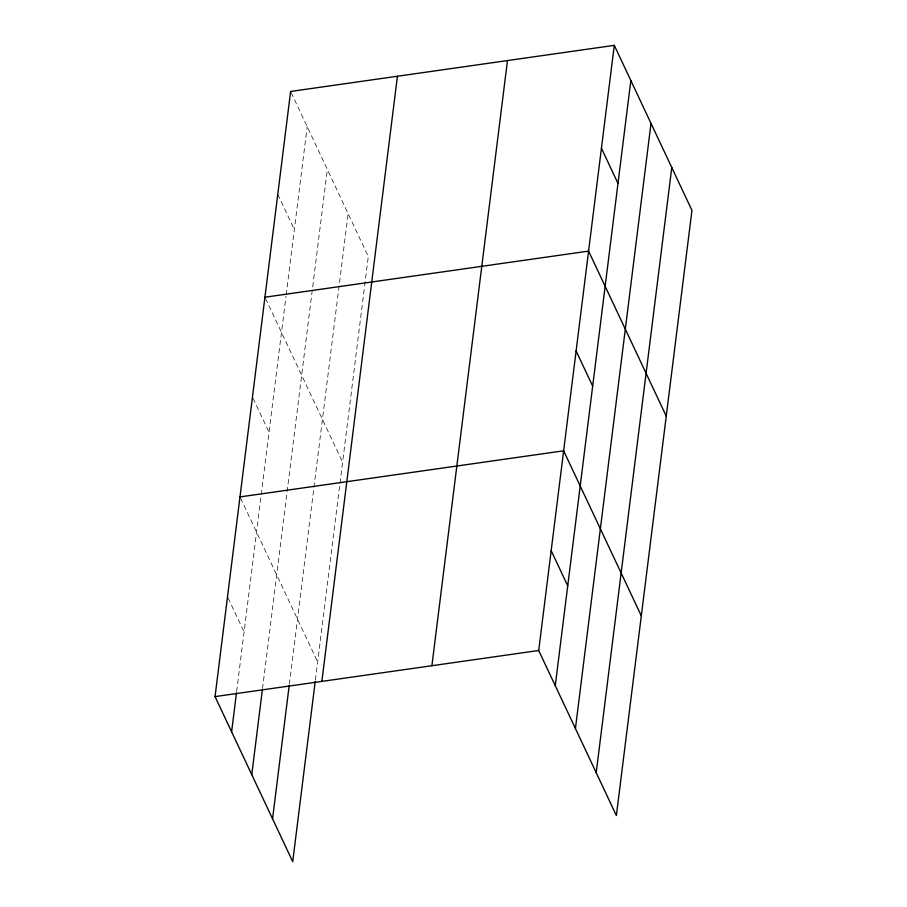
<?xml version="1.0" encoding="UTF-8"?>
<svg xmlns="http://www.w3.org/2000/svg" width="907" height="907" viewBox="0 0 907 907"><rect width="100%" height="100%" fill="white"/><g stroke="black" fill="none" stroke-linecap="round" stroke-linejoin="round"><path stroke-width="0.68" stroke-dasharray="4.54 3.4" d="M236.636 691.576L261.057 496.038M261.227 494.655L286 296.249M286.181 294.854L307.19 126.64M262.508 688.662L327.348 169.496M289.356 684.275L313.777 488.737M313.947 487.354L348.129 213.655M315.409 679.978L339.83 484.44M340 483.057L368.299 256.5L291.226 92.718M277.78 194.336L294.333 229.516M265.524 298.471L342.597 462.253M253.053 398.32L269.016 432.242M240.582 498.158L317.654 661.951M228.111 598.008L244.074 631.941"/><path stroke-width="1.36" d="M315.228 681.372L292.712 861.65L215.05 696.61L290.625 91.46L614.288 45.35L691.95 210.39L616.375 815.54L538.701 650.5L614.288 45.35M231.614 731.79L236.455 692.959M251.772 774.646L262.338 690.046M272.554 818.794L289.174 685.669M321.86 681.395L397.436 76.245M431.902 665.715L507.478 60.565M555.265 685.681L630.841 80.53M575.423 728.536L651.011 123.386M596.205 772.685L671.781 167.546M264.935 297.213L588.586 251.103L666.248 416.143M239.992 496.911L563.644 450.802L641.306 615.842M215.05 696.61L538.701 650.5M601.432 148.226L617.996 183.407M576.115 350.952L592.679 386.133M551.173 550.651L567.737 585.831"/></g></svg>
